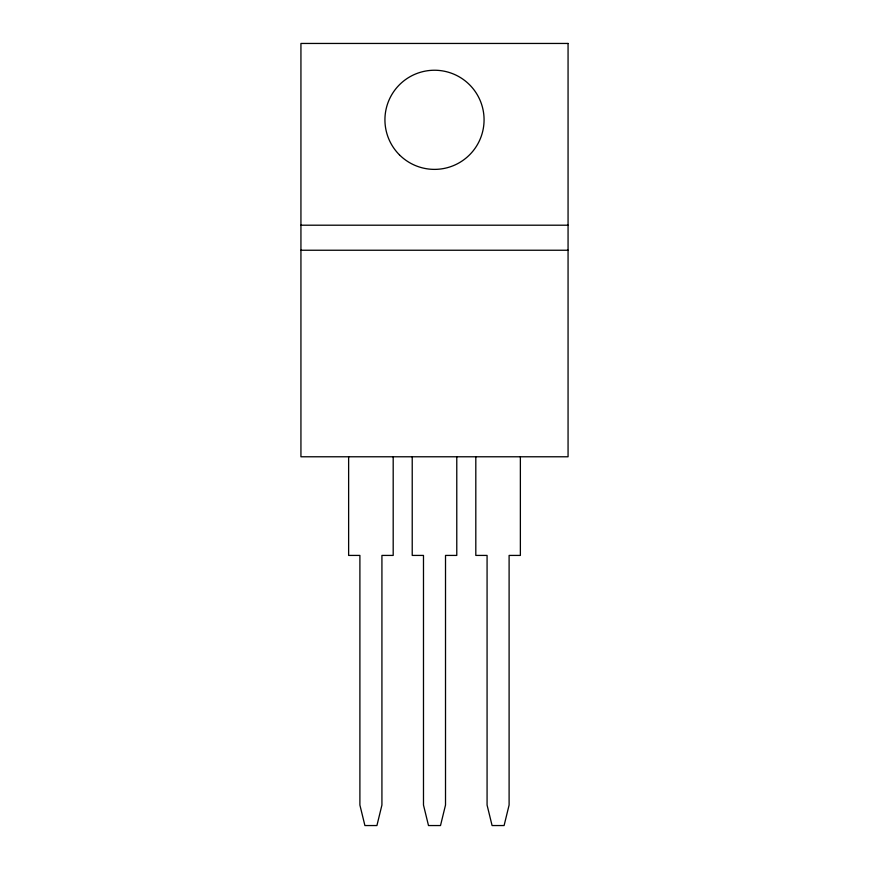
<?xml version="1.0" encoding="UTF-8"?>
<svg xmlns="http://www.w3.org/2000/svg" width="869" height="869" viewBox="0 0 869 869"><rect width="100%" height="100%" fill="white"/><g stroke="black" fill="none" stroke-linecap="round" stroke-linejoin="round"><path stroke-width="1.3" d="M300.935 225.201L568.065 225.201M300.935 250.239L568.065 250.239M520.368 456.779L520.368 555.421L509.104 555.421L509.104 805.042L504.096 825.55L492.082 825.55L487.074 805.042L487.074 555.421L475.81 555.421L475.81 456.779M456.779 456.779L456.779 555.421L445.515 555.421L445.515 805.042L440.507 825.55L428.493 825.55L423.485 805.042L423.485 555.421L412.221 555.421L412.221 456.779M393.19 456.779L393.19 555.421L381.925 555.421L381.925 805.042L376.918 825.55L364.904 825.55L359.896 805.042L359.896 555.421L348.632 555.421L348.632 456.779M568.065 43.45L300.935 43.45L300.935 456.779L568.065 456.779L568.065 43.45M399.447 154.856A49.566 49.566 0 0 0 482.382 132.642A49.566 49.566 0 0 0 421.671 71.931A49.566 49.566 0 0 0 399.447 154.856"/></g></svg>
